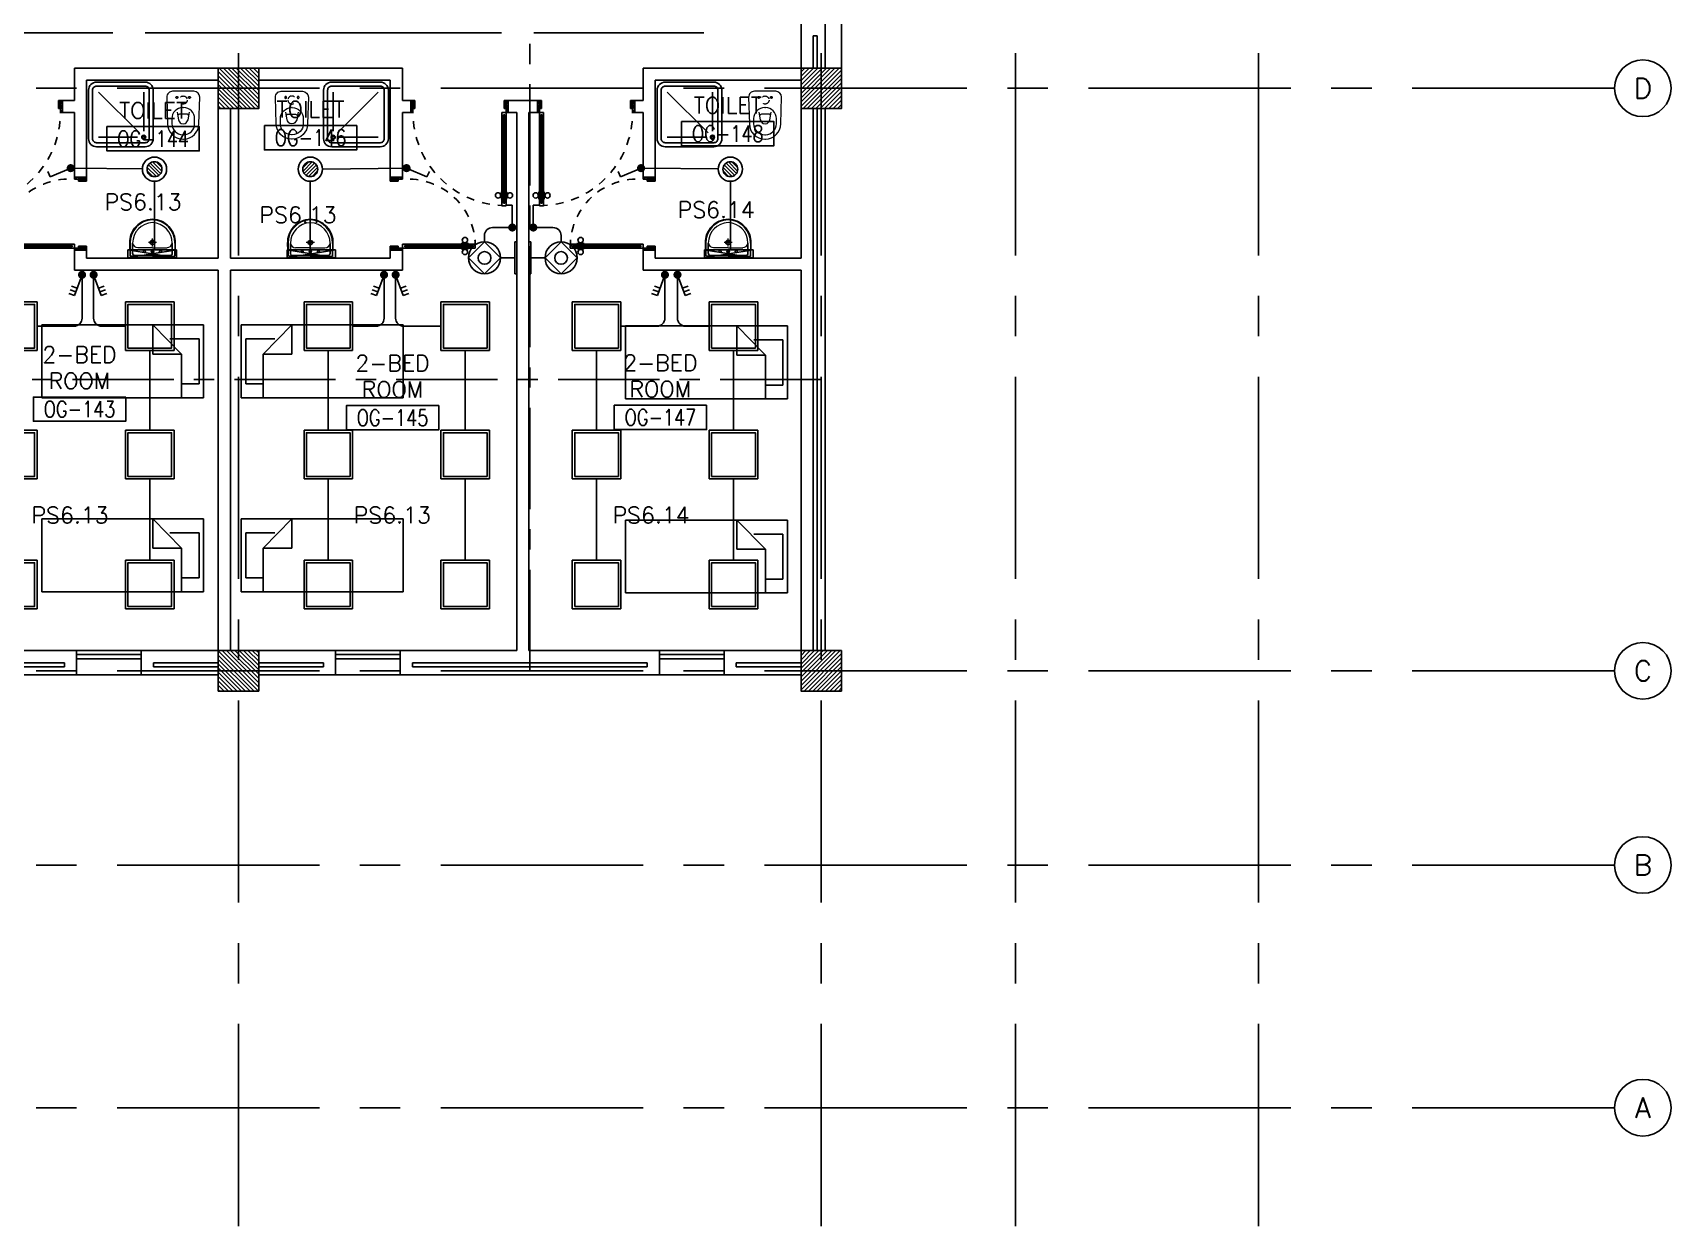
# Model space of a CAD drawing. Extents: x 0 to 92.9, y -1.3 to 78.2.
# Drawn here: x 72.7 to 92.94, y -1.33 to 13.42 of the extents above; entities that cross this region are included whole.
import ezdxf
from ezdxf.enums import TextEntityAlignment as Align

# ---------------------------------------------------------------- set-up
doc = ezdxf.new("R2010")
doc.units = 0
doc.header["$MEASUREMENT"] = 0
for name, pattern in [('CENTER', [2, 1.25, -0.25, 0.25, -0.25]), ('CENTERX2', [4, 2.5, -0.5, 0.5, -0.5]), ('DASHED', [0.75, 0.5, -0.25]), ('HIDDEN', [0.375, 0.25, -0.125]), ('HIDDEN2', [0.1875, 0.125, -0.0625])]:
    doc.linetypes.add(name, pattern=pattern)
doc.layers.get('0').update_dxf_attribs({"color": 11, "linetype": 'CONTINUOUS'})
for name, color, linetype in [('AX-CR', 11, 'CONTINUOUS'), ('AX-TXT', 11, 'CONTINUOUS'), ('AXES', 11, 'CENTERX2'), ('AXES1', 11, 'CENTER'), ('COL', 11, 'CONTINUOUS'), ('DOOR', 11, 'CONTINUOUS'), ('E-CLINE', 2, 'CONTINUOUS'), ('E-LEGEND', 3, 'CONTINUOUS'), ('E-LITE', 4, 'CONTINUOUS'), ('E-SWITCH', 4, 'CONTINUOUS'), ('E-SWITCHS', 4, 'CONTINUOUS'), ('E-TEXT', 4, 'CONTINUOUS'), ('FIX', 11, 'CONTINUOUS'), ('FUR', 11, 'CONTINUOUS'), ('HAT', 11, 'CONTINUOUS'), ('INSUL', 11, 'CONTINUOUS'), ('PROJ-L', 11, 'CONTINUOUS'), ('RM-BOX', 11, 'CONTINUOUS'), ('RM-NAME', 11, 'CONTINUOUS'), ('RM-NO', 11, 'CONTINUOUS'), ('WALL', 11, 'CONTINUOUS'), ('WIN', 11, 'CONTINUOUS')]:
    doc.layers.add(name, color=color, linetype=linetype)
doc.styles.add('ROMANS', font='ROMANS.shx', dxfattribs={"width": 0.6})

# ---------------------------------------------------------------- blocks, each defined once
blk = doc.blocks.new('AXR')
at = {"layer": 'AX-CR'}
blk.add_circle((350, 0), 350, dxfattribs=at)
at = {"layer": 'AX-TXT', "style": 'ROMANS'}
blk.add_attdef('AX', text='', height=250, dxfattribs=at).set_placement((350, 0), align=Align.MIDDLE)
blk = doc.blocks.new('AH20A')
at = {"layer": 'FUR'}
for p, q in [((0, 0.5), (0, -0.5)), ((1, 0.5), (0, 0.5)), ((0.136, 0.5), (0.136, -0.099)), ((1, -0.5), (1, 0.5)), ((0.136, 0.311), (0.028, 0.311)), ((0.028, 0.311), (0.028, -0.309)), ((0.136, -0.099), (0.313, -0.5)), ((0.136, -0.099), (0.313, -0.099)), ((0.313, -0.5), (0.313, -0.099)), ((0.028, -0.309), (0.208, -0.309)), ((0, -0.5), (1, -0.5))]:
    blk.add_line(p, q, dxfattribs=at)
blk = doc.blocks.new('*X101')
at = {"color": 0}
for p, q in [((245927, 177090), (246427, 177590)), ((245929, 177145), (246374, 177590)), ((245929, 177198), (246321, 177590)), ((245929, 177251), (246267, 177590)), ((245929, 177304), (246214, 177590)), ((245929, 177357), (246161, 177590)), ((245929, 177410), (246108, 177590)), ((245929, 177463), (246055, 177590)), ((245929, 177516), (246002, 177590)), ((245929, 177569), (245949, 177590)), ((245980, 177090), (246429, 177539)), ((246033, 177090), (246429, 177486)), ((246086, 177090), (246429, 177433)), ((246139, 177090), (246429, 177380)), ((246192, 177090), (246429, 177327)), ((246245, 177090), (246429, 177274)), ((246298, 177090), (246429, 177220)), ((246351, 177090), (246429, 177167)), ((246404, 177090), (246429, 177114))]:
    blk.add_line(p, q, dxfattribs=at)
blk = doc.blocks.new('COL50')
at = {"layer": 'COL'}
blk.add_lwpolyline([(-250, 250), (-250, -250), (250, -250), (250, 250)], close=True, dxfattribs=at)
blk = doc.blocks.new('*X116')
at = {"color": 0}
for p, q in [((253129, 118266), (253613, 118750)), ((253129, 118319), (253560, 118750)), ((253129, 118372), (253507, 118750)), ((253129, 118425), (253454, 118750)), ((253129, 118478), (253401, 118750)), ((253129, 118531), (253348, 118750)), ((253129, 118584), (253294, 118750)), ((253129, 118637), (253241, 118750)), ((253129, 118690), (253188, 118750)), ((253129, 118743), (253135, 118750)), ((253166, 118250), (253629, 118713)), ((253219, 118250), (253629, 118660)), ((253272, 118250), (253629, 118607)), ((253325, 118250), (253629, 118553)), ((253378, 118250), (253629, 118500)), ((253431, 118250), (253629, 118447)), ((253484, 118250), (253629, 118394)), ((253537, 118250), (253629, 118341)), ((253590, 118250), (253629, 118288))]:
    blk.add_line(p, q, dxfattribs=at)
blk = doc.blocks.new('RM1')
at = {"layer": 'RM-BOX'}
blk.add_lwpolyline([(570, -200), (-570, -200), (-570, -500), (570, -500)], close=True, dxfattribs=at)
at = {"layer": 'RM-NAME', "style": 'ROMANS'}
for tag, p in [('ROOMNAME1', (0, 324)), ('ROOMNAME2', (0, 0))]:
    blk.add_attdef(tag, text='', height=200, dxfattribs=at).set_placement(p, align=Align.MIDDLE)
at = {"layer": 'RM-NO', "style": 'ROMANS', "width": 0.8}
blk.add_attdef('ROOMNO', text='', height=200, dxfattribs=at).set_placement((0, -350), align=Align.MIDDLE)
blk = doc.blocks.new('DOOR100')
at = {"layer": 'DOOR', "color": 0, "linetype": 'ByBlock'}
for p, q in [((-83, 1129), (-83, 1219)), ((-76, 1219), (-83, 1219)), ((-76, 1251), (-76, 1301)), ((-76, 1301), (-26, 1301)), ((-26, 1301), (-76, 1301)), ((-59, 1251), (-76, 1251)), ((-59, 1251), (-59, 1271)), ((-43, 1271), (-59, 1271)), ((-43, 1251), (-43, 1271)), ((-26, 1251), (-43, 1251)), ((-26, 1251), (-26, 1301)), ((-26, 1219), (-19, 1219)), ((-19, 1129), (-19, 1219)), ((-92, 1206), (-92, 1141)), ((-83, 1206), (-92, 1206)), ((-83, 1141), (-92, 1141)), ((-83, 1206), (-83, 1141)), ((-76, 1129), (-83, 1129)), ((-26, 1129), (-19, 1129)), ((-19, 1206), (-19, 1141)), ((-19, 1206), (-10, 1206)), ((-19, 1141), (-10, 1141)), ((-10, 1206), (-10, 1141)), ((-1201, 0), (-1201, 150)), ((-1201, 150), (-1176, 150)), ((-1201, 150), (-1201, 0)), ((-1151, 0), (-1201, 0)), ((-1176, 150), (-1176, 100)), ((-1176, 100), (-1151, 100)), ((-1151, 100), (-1151, 0)), ((-76, 200), (-59, 200)), ((-76, 150), (-76, 200)), ((-76, 150), (-26, 150)), ((-59, 200), (-59, 180)), ((-59, 180), (-43, 180)), ((-51, 100), (-51, 0)), ((-26, 100), (-51, 100)), ((-51, 0), (-1, 0)), ((-43, 200), (-26, 200)), ((-43, 180), (-43, 200)), ((-26, 200), (-26, 150)), ((-1, 150), (-26, 150)), ((-26, 150), (-26, 100)), ((-1, 150), (-1, 0))]:
    blk.add_line(p, q, dxfattribs=at)
at = {"layer": 'DOOR', "linetype": 'ByBlock'}
for p, q in [((-76, 1251), (-76, 200)), ((-59, 200), (-59, 1251)), ((-43, 200), (-43, 1251)), ((-26, 200), (-26, 1251))]:
    blk.add_line(p, q, dxfattribs=at)
at = {"layer": 'DOOR', "color": 9, "linetype": 'ByBlock'}
for p, q in [((-1151, 0), (-1201, 114)), ((-1151, 0), (-1201, 40)), ((-1151, 0), (-1164, 100)), ((-51, 0), (-1, 114)), ((-51, 0), (-38, 100)), ((-51, 0), (-1, 40))]:
    blk.add_line(p, q, dxfattribs=at)
at = {"layer": 'DOOR', "color": 0, "linetype": 'ByBlock'}
for centre in [(-125, 1174), (22, 1174)]:
    blk.add_circle(centre, 32.4, dxfattribs=at)
at = {"layer": 'DOOR', "linetype": 'HIDDEN', "ltscale": 0.5}
blk.add_arc((-27, 152), 1149, 89.961, 180.0931, dxfattribs=at)
at = {"layer": 'DOOR', "color": 9, "linetype": 'ByBlock'}
for centre, radius, start, end in [((-1151, 0), 154, 103.7142, 108.8947), ((-1151, 0), 134, 100.72, 111.8402), ((-1151, 0), 94.4, 90, 121.9818), ((-1151, 0), 74.4, 90, 132.2236), ((-1151, 0), 54.4, 90, 156.7926), ((-1151, 0), 34.4, 90, 180), ((-1151, 0), 14.4, 90, 180), ((-51, 0), 94.4, 58.0182, 90), ((-51, 0), 74.4, 47.7764, 90), ((-51, 0), 54.4, 23.2074, 90), ((-51, 0), 34.4, 0, 90), ((-51, 0), 14.4, 0, 90), ((-51, 0), 134, 68.1598, 79.28), ((-51, 0), 114, 64.0838, 77.3774), ((-51, 0), 154, 71.1053, 76.2858)]:
    blk.add_arc(centre, radius, start, end, dxfattribs=at)
blk = doc.blocks.new('DOOR90')
at = {"layer": 'DOOR', "linetype": 'ByBlock'}
for p, q in [((0, 0), (-150, 0)), ((-200, -25), (-1000, -25)), ((-200, -42), (-1000, -42)), ((-200, -58), (-1000, -58)), ((-1000, -75), (-200, -75))]:
    blk.add_line(p, q, dxfattribs=at)
at = {"layer": 'DOOR', "color": 0, "linetype": 'ByBlock'}
for p, q in [((-150, 0), (-150, -25)), ((-150, 0), (0, 0)), ((0, -50), (0, 0)), ((-1050, -25), (-1050, -75)), ((-1050, -75), (-1050, -25)), ((-1000, -25), (-1050, -25)), ((-1000, -75), (-1050, -75)), ((-1020, -42), (-1020, -58)), ((-1000, -42), (-1020, -42)), ((-1000, -58), (-1020, -58)), ((-1000, -25), (-1000, -42)), ((-1000, -58), (-1000, -75)), ((-968, -25), (-968, -18)), ((-878, -18), (-968, -18)), ((-968, -75), (-968, -82)), ((-878, -82), (-968, -82)), ((-955, -18), (-955, -9)), ((-955, -9), (-890, -9)), ((-955, -18), (-890, -18)), ((-955, -82), (-955, -91)), ((-955, -82), (-890, -82)), ((-955, -91), (-890, -91)), ((-890, -18), (-890, -9)), ((-890, -82), (-890, -91)), ((-878, -25), (-878, -18)), ((-878, -75), (-878, -82)), ((-200, -42), (-200, -25)), ((-200, -25), (-150, -25)), ((-180, -42), (-200, -42)), ((-200, -75), (-200, -58)), ((-200, -58), (-180, -58)), ((-150, -75), (-200, -75)), ((-180, -58), (-180, -42)), ((-150, -75), (-150, -25)), ((-150, -25), (-100, -25)), ((-100, -25), (-100, -50)), ((-100, -50), (0, -50)), ((-150, -900), (-150, -875)), ((-150, -875), (-100, -875)), ((0, -900), (-150, -900)), ((-150, -900), (0, -900)), ((-100, -850), (0, -850)), ((-100, -875), (-100, -850)), ((0, -850), (0, -900))]:
    blk.add_line(p, q, dxfattribs=at)
at = {"layer": 'DOOR', "color": 9, "linetype": 'ByBlock'}
for p, q in [((0, -50), (-114, 0)), ((0, -50), (-40, 0)), ((0, -50), (-100, -37)), ((0, -850), (-114, -900)), ((0, -850), (-100, -863)), ((0, -850), (-40, -900))]:
    blk.add_line(p, q, dxfattribs=at)
at = {"layer": 'DOOR', "color": 0, "linetype": 'ByBlock'}
for centre in [(-923, 24), (-923, -124)]:
    blk.add_circle(centre, 32.4, dxfattribs=at)
at = {"layer": 'DOOR', "color": 9, "linetype": 'ByBlock'}
for centre, radius, start, end in [((0, -50), 74.4, 137.7764, 180), ((0, -50), 54.4, 113.2074, 180), ((0, -50), 154, 161.1053, 166.2858), ((0, -50), 134, 158.1598, 169.28), ((0, -50), 114, 154.0838, 167.3774), ((0, -50), 94.4, 148.0182, 180), ((0, -50), 34.4, 90, 180), ((0, -50), 14.4, 90, 180), ((0, -850), 154, 193.7142, 198.8947), ((0, -850), 134, 190.72, 201.8402), ((0, -850), 94.4, 180, 211.9818), ((0, -850), 74.4, 180, 222.2236), ((0, -850), 54.4, 180, 246.7926), ((0, -850), 34.4, 180, 270), ((0, -850), 14.4, 180, 270)]:
    blk.add_arc(centre, radius, start, end, dxfattribs=at)
at = {"layer": 'DOOR', "linetype": 'HIDDEN', "ltscale": 0.5}
blk.add_arc((-222, -50), 828, 178.2701, 275.003, dxfattribs=at)
blk = doc.blocks.new('*X108')
at = {"color": 0}
for p, q in [((245929, 169932), (246386, 170390)), ((245929, 169985), (246333, 170390)), ((245929, 170038), (246280, 170390)), ((245929, 170091), (246227, 170390)), ((245929, 170144), (246174, 170390)), ((245929, 170197), (246121, 170390)), ((245929, 170250), (246068, 170390)), ((245929, 170303), (246015, 170390)), ((245929, 170357), (245962, 170390)), ((245939, 169890), (246429, 170379)), ((245992, 169890), (246429, 170326)), ((246045, 169890), (246429, 170273)), ((246098, 169890), (246429, 170220)), ((246151, 169890), (246429, 170167)), ((246204, 169890), (246429, 170114)), ((246257, 169890), (246429, 170061)), ((246310, 169890), (246429, 170008)), ((246363, 169890), (246429, 169955)), ((246416, 169890), (246429, 169902))]:
    blk.add_line(p, q, dxfattribs=at)
blk = doc.blocks.new('*X115')
at = {"color": 0}
for p, q in [((253129, 125478), (253600, 125950)), ((253129, 125531), (253547, 125950)), ((253129, 125584), (253494, 125950)), ((253129, 125637), (253441, 125950)), ((253129, 125690), (253388, 125950)), ((253129, 125743), (253335, 125950)), ((253129, 125796), (253282, 125950)), ((253129, 125849), (253229, 125950)), ((253129, 125902), (253176, 125950)), ((253153, 125450), (253629, 125925)), ((253206, 125450), (253629, 125872)), ((253259, 125450), (253629, 125819)), ((253312, 125450), (253629, 125766)), ((253365, 125450), (253629, 125713)), ((253418, 125450), (253629, 125660)), ((253471, 125450), (253629, 125607)), ((253524, 125450), (253629, 125554)), ((253577, 125450), (253629, 125501))]:
    blk.add_line(p, q, dxfattribs=at)
blk = doc.blocks.new('LAV1')
at = {"layer": 'FIX', "linetype": 'ByBlock', "ltscale": 0.3}
for p, q in [((-280, 210), (-275, 50)), ((-245, 210), (-245, 85)), ((245, 210), (245, 85)), ((280, 210), (275, 50)), ((0, 60), (-220, 60)), ((0, 60), (220, 60))]:
    blk.add_line(p, q, dxfattribs=at)
at = {"layer": 'FIX', "linetype": 'Continuous', "lineweight": 20}
for p, q in [((-275, 210), (-275, 50)), ((275, 210), (275, 50)), ((0, 50), (-275, 50)), ((0, 50), (-252, 50)), ((0, 155), (-181, 155)), ((0, 155), (181, 155)), ((0, 50), (275, 50)), ((0, 50), (252, 50))]:
    blk.add_line(p, q, dxfattribs=at)
at = {"layer": 'FIX', "linetype": 'DASHED', "lineweight": 20, "ltscale": 0.05}
for p, q in [((50, 220), (-50, 220)), ((0, 170), (0, 270)), ((0, 170), (0, 270))]:
    blk.add_line(p, q, dxfattribs=at)
at = {"layer": 'FIX', "lineweight": 20}
for p, q in [((16, 107), (-15, 107)), ((0, 92), (0, 123))]:
    blk.add_line(p, q, dxfattribs=at)
for centre, radius in [((0, 220), 29.5), ((0, 220), 22.5), ((0, 107), 15.5)]:
    blk.add_circle(centre, radius, dxfattribs=at)
at = {"layer": 'FIX', "linetype": 'HIDDEN', "lineweight": 20, "ltscale": 0.05}
for centre in [(-100, 107), (100, 107)]:
    blk.add_circle(centre, 12.4, dxfattribs=at)
at = {"layer": 'FIX', "linetype": 'ByBlock', "ltscale": 0.3}
for centre, radius, start, end in [((7, 220), 287, 91.3776, 182.0064), ((-7, 220), 287, 357.9936, 88.6224), ((-220, 85), 24.9, 179.7021, 269.9486), ((220, 85), 24.9, 270.0514, 0.2979)]:
    blk.add_arc(centre, radius, start, end, dxfattribs=at)
at = {"layer": 'FIX', "linetype": 'Continuous', "lineweight": 20}
for centre, radius, start, end in [((8, 217), 283, 91.6988, 181.351), ((8, 212), 253, 91.7328, 180.4884), ((-8, 217), 283, 358.649, 88.3012), ((-8, 212), 253, 359.5116, 88.2672), ((-179, 222), 66.9, 190.2006, 268.0786), ((179, 222), 66.9, 271.9214, 349.7994)]:
    blk.add_arc(centre, radius, start, end, dxfattribs=at)
blk = doc.blocks.new('SHR1')
at = {"layer": 'FIX'}
for p, q in [((-196, 196), (-700, 700)), ((-143, 218), (-143, 700)), ((-218, 143), (-700, 143))]:
    blk.add_line(p, q, dxfattribs=at)
for points in [[(-825, 125), (-825, 725, -0.414214), (-725, 825), (-125, 825, -0.414214), (-25, 725), (-25, 125, -0.414214), (-125, 25), (-725, 25, -0.414214)], [(-775, 125), (-775, 725, -0.414214), (-725, 775), (-125, 775, -0.414214), (-75, 725), (-75, 125, -0.414214), (-125, 75), (-725, 75, -0.414214)]]:
    blk.add_lwpolyline(points, format="xyb", close=True, dxfattribs=at)
for radius in [25, 15]:
    blk.add_circle((-143, 143), radius, dxfattribs=at)
blk = doc.blocks.new('WC1')
at = {"layer": 'FIX', "lineweight": 20}
for p, q in [((-210, 204), (-538, 194)), ((-727, 5), (-727, -5)), ((-674, 5), (-674, -5)), ((-534, 24), (-540, 0)), ((-540, 0), (-534, -24)), ((-475, 141), (-538, 141)), ((-395, 76), (-490, 60)), ((-339, 5), (-339, -5)), ((-137, 0), (-137, 131)), ((-137, -131), (-137, 0)), ((-538, -141), (-475, -141)), ((-538, -194), (-210, -204)), ((-490, -60), (-395, -76)), ((-213, -204), (-210, -204))]:
    blk.add_line(p, q, dxfattribs=at)
at = {"layer": 'FIX', "linetype": 'Continuous', "lineweight": 20}
blk.add_line((-420, -47), (-420, 45), dxfattribs=at)
at = {"layer": 'FIX', "linetype": 'HIDDEN2', "lineweight": 20, "ltscale": 0.3}
blk.add_circle((-245, 0), 49.8, dxfattribs=at)
at = {"layer": 'FIX', "linetype": 'HIDDEN', "lineweight": 20, "ltscale": 0.05}
for centre in [(-213, 78), (-213, -77)]:
    blk.add_circle(centre, 11.6, dxfattribs=at)
at = {"layer": 'FIX', "lineweight": 20}
for centre, radius, start, end in [((-210, 131), 73, 360, 90), ((-538, 5), 189, 90, 180), ((-538, 5), 136, 90, 180), ((-473, -7), 68.2, 128.9242, 152.8468), ((-464, -18), 82, 108.496, 128.9242), ((-475, 5), 136, 360, 90), ((-538, -5), 189, 180, 270), ((-538, -5), 136, 180, 270), ((-473, 7), 68.2, 207.1532, 231.0758), ((-464, 18), 82, 231.0758, 251.504), ((-475, -5), 136, 270, 0), ((-210, -131), 73, 270, 0)]:
    blk.add_arc(centre, radius, start, end, dxfattribs=at)
at = {"layer": 'FIX', "linetype": 'Continuous', "lineweight": 20}
for centre, start, end in [((-443, 46), 357.6662, 91.6121), ((-442, -46), 268.3879, 2.3338)]:
    blk.add_arc(centre, 22.3, start, end, dxfattribs=at)
blk = doc.blocks.new('1G1W')
for p, q in [((0, 0), (0.55, 0)), ((0.55, 0), (0.55, -0.15))]:
    blk.add_line(p, q)
at = {"const_width": 0.1}
blk.add_lwpolyline([(-0.05, 0, 1), (0.05, 0, 1)], format="xyb", close=True, dxfattribs=at)
blk = doc.blocks.new('MR20')
at = {"layer": 'E-LITE'}
for p, q in [((-300, 100), (-300, 0)), ((-300, 100), (-300, 0)), ((-300, 0), (300, 0)), ((-300, 0), (300, 0)), ((-300, 0), (300, 0)), ((-300, 0), (-300, 0)), ((300, 0), (300, 100)), ((300, 0), (300, 100)), ((300, 0), (300, 0))]:
    blk.add_line(p, q, dxfattribs=at)
at = {"layer": 'E-LITE', "color": 3}
blk.add_line((300, 100), (-300, 100), dxfattribs=at)
at = {"layer": 'E-LITE', "color": 8}
for p, q in [((300, 0), (-300, 100)), ((300, 100), (-300, 0))]:
    blk.add_line(p, q, dxfattribs=at)
blk = doc.blocks.new('L42')
at = {"layer": 'E-LITE'}
for p, q in [((0.3, 0.3), (-0.3, 0.3)), ((-0.3, 0.3), (-0.3, -0.3)), ((0.3, -0.3), (0.3, 0.3)), ((-0.3, -0.3), (0.3, -0.3))]:
    blk.add_line(p, q, dxfattribs=at)
at = {"layer": 'E-LITE', "color": 8}
blk.add_lwpolyline([(-0.27, 0.27), (-0.27, -0.27), (0.27, -0.27), (0.27, 0.27)], close=True, dxfattribs=at)
blk = doc.blocks.new('*X49')
at = {"color": 0}
for p, q in [((21548.527, 18540.142), (21548.801, 18540.415)), ((21548.529, 18539.966), (21548.977, 18540.414)), ((21548.584, 18539.845), (21549.098, 18540.359)), ((21548.672, 18539.756), (21549.187, 18540.271)), ((21548.793, 18539.7), (21549.243, 18540.15)), ((21548.966, 18539.696), (21549.246, 18539.977))]:
    blk.add_line(p, q, dxfattribs=at)
blk = doc.blocks.new('SPOT')
at = {"layer": 'E-LITE'}
for radius in [0.6, 0.369]:
    blk.add_circle((0, 0), radius, dxfattribs=at)
at = {"layer": 'E-LITE', "color": 8}
blk.add_blockref('*X49', (-21548.886, -18540.056), dxfattribs=at)
blk = doc.blocks.new('NL')
at = {"layer": 'E-LEGEND'}
blk.add_line((0, -193), (25, -193), dxfattribs=at)
at = {"layer": 'E-LITE'}
for p, q in [((0, 5), (0, 203)), ((25, 203), (0, 203)), ((25, 5), (25, 203)), ((0, 5), (0, -193)), ((25, 5), (25, -193))]:
    blk.add_line(p, q, dxfattribs=at)
at = {"layer": 'E-LITE', "color": 2}
blk.add_line((201, 5), (25, 5), dxfattribs=at)
at = {"layer": 'E-LITE', "color": 5}
blk.add_circle((398, 5), 198, dxfattribs=at)
at = {"layer": 'E-SWITCH', "color": 2}
for p, q in [((201, 5), (398, 203)), ((398, 203), (596, 5)), ((398, -193), (201, 5)), ((596, 5), (398, -193))]:
    blk.add_line(p, q, dxfattribs=at)
at = {"layer": 'E-SWITCH'}
blk.add_circle((398, 5), 78.5, dxfattribs=at)

msp = doc.modelspace()

# ---------------------------------------------------------------- linework, layer by layer
at = {"layer": 'AXES'}
for p, q in [((75.243, -1.327), (75.243, 77.486)), ((82.443, -1.327), (82.443, 77.486)), ((84.843, -1.327), (84.843, 77.486)), ((87.843, -1.327), (87.843, 77.486)), ((92.243, 12.738), (24.203, 12.738)), ((92.243, 5.538), (24.203, 5.538)), ((92.243, 3.138), (24.203, 3.138)), ((92.243, 0.138), (24.203, 0.138))]:
    msp.add_line(p, q, dxfattribs=at)
at = {"layer": 'AXES1'}
for p, q in [((78.843, 5.538), (78.843, 64.358)), ((82.443, 9.138), (21.803, 9.138)), ((82.443, 9.138), (40.153, 9.138))]:
    msp.add_line(p, q, dxfattribs=at)
at = {"layer": 'COL'}
msp.add_lwpolyline([(75.493, 5.788), (75.493, 5.288), (74.993, 5.288), (74.993, 5.788)], close=True, dxfattribs=at)
at = {"layer": 'E-CLINE', "color": 4}
for p, q in [((71.691, 13.424), (73.691, 13.424)), ((78.491, 13.424), (74.091, 13.424)), ((78.891, 13.424), (80.991, 13.424))]:
    msp.add_line(p, q, dxfattribs=at)
at = {"layer": 'E-CLINE', "color": 4, "linetype": 'ByBlock'}
for p, q in [((74.206, 11.588), (74.206, 10.742)), ((76.131, 11.588), (76.131, 10.742)), ((81.32, 11.588), (81.32, 10.742)), ((74.147, 9.497), (74.147, 8.511)), ((76.353, 9.497), (76.353, 8.511)), ((78.045, 9.497), (78.045, 8.511)), ((79.667, 9.497), (79.667, 8.511)), ((81.359, 9.497), (81.359, 8.511)), ((74.147, 7.911), (74.147, 6.904)), ((76.353, 7.911), (76.353, 6.904)), ((78.045, 7.911), (78.045, 6.904)), ((79.667, 7.911), (79.667, 6.904)), ((81.359, 7.911), (81.359, 6.904))]:
    msp.add_line(p, q, dxfattribs=at)
at = {"layer": 'E-LITE'}
for p, q in [((78.382, 11.017), (78.626, 11.017)), ((79.129, 11.017), (78.886, 11.017)), ((78.282, 10.839), (78.282, 10.917)), ((79.229, 10.839), (79.229, 10.917))]:
    msp.add_line(p, q, dxfattribs=at)
msp.add_ellipse((78.382, 10.917), major_axis=(0.0707, 0.0707), ratio=1, start_param=0.785398, end_param=2.356194, dxfattribs=at)
at = {"layer": 'E-LITE', "extrusion": (0, 0, -1)}
msp.add_ellipse((79.129, 10.917), major_axis=(-0.0707, 0.0707), ratio=1, start_param=0.785398, end_param=2.356194, dxfattribs=at)
at = {"layer": 'E-SWITCH', "color": 4}
for p, q in [((73.171, 11.751), (74.056, 11.741)), ((77.316, 11.751), (76.281, 11.739)), ((80.242, 11.751), (81.17, 11.741)), ((73.311, 10.433), (73.217, 10.175)), ((73.311, 10.433), (73.311, 9.897)), ((73.454, 10.433), (73.454, 9.897)), ((73.454, 10.433), (73.548, 10.175)), ((77.042, 10.433), (76.948, 10.175)), ((77.042, 10.433), (77.042, 9.897)), ((77.185, 10.433), (77.279, 10.175)), ((77.185, 10.433), (77.185, 9.897)), ((80.512, 10.433), (80.418, 10.175)), ((80.512, 10.433), (80.512, 9.897)), ((80.667, 10.433), (80.667, 9.897)), ((80.667, 10.433), (80.761, 10.175)), ((73.217, 10.175), (73.147, 10.201)), ((73.234, 10.222), (73.164, 10.247)), ((73.251, 10.269), (73.181, 10.294)), ((73.514, 10.269), (73.584, 10.294)), ((73.531, 10.222), (73.602, 10.247)), ((73.548, 10.175), (73.619, 10.201)), ((76.948, 10.175), (76.878, 10.201)), ((76.965, 10.222), (76.895, 10.247)), ((76.983, 10.269), (76.912, 10.294)), ((77.245, 10.269), (77.316, 10.294)), ((77.262, 10.222), (77.333, 10.247)), ((77.279, 10.175), (77.35, 10.201)), ((80.418, 10.175), (80.347, 10.201)), ((80.435, 10.222), (80.364, 10.247)), ((80.452, 10.269), (80.381, 10.294)), ((80.726, 10.269), (80.797, 10.294)), ((80.744, 10.222), (80.814, 10.247)), ((80.761, 10.175), (80.831, 10.201)), ((72.755, 9.797), (73.211, 9.797)), ((73.847, 9.797), (73.554, 9.797)), ((76.653, 9.797), (76.942, 9.797)), ((77.745, 9.797), (77.285, 9.797)), ((79.967, 9.797), (80.412, 9.797)), ((81.059, 9.797), (80.767, 9.797))]:
    msp.add_line(p, q, dxfattribs=at)
at = {"layer": 'E-SWITCH', "color": 4, "const_width": 0.05}
for points in [[(73.311, 10.458, 1), (73.311, 10.408, 1)], [(73.454, 10.458, -1), (73.454, 10.408, -1)], [(77.042, 10.458, 1), (77.042, 10.408, 1)], [(77.185, 10.458, -1), (77.185, 10.408, -1)], [(80.512, 10.458, 1), (80.512, 10.408, 1)], [(80.667, 10.458, -1), (80.667, 10.408, -1)]]:
    msp.add_lwpolyline(points, format="xyb", close=True, dxfattribs=at)
at = {"layer": 'E-SWITCH', "color": 4}
for centre, start, end in [((73.211, 9.897), 270, 0), ((73.554, 9.897), 180, 270), ((76.942, 9.897), 270, 0), ((77.285, 9.897), 180, 270), ((80.412, 9.897), 270, 0), ((80.767, 9.897), 180, 270)]:
    msp.add_arc(centre, 0.1, start, end, dxfattribs=at)
at = {"layer": 'INSUL'}
for p, q in [((82.393, 13.388), (82.343, 13.388)), ((82.343, 13.388), (82.343, 12.988)), ((82.393, 13.388), (82.393, 12.988)), ((82.343, 12.488), (82.343, 5.788)), ((82.393, 12.488), (82.393, 5.788)), ((73.093, 5.638), (70.193, 5.638)), ((73.093, 5.588), (70.193, 5.588)), ((73.093, 5.588), (73.093, 5.638)), ((74.193, 5.638), (74.993, 5.638)), ((74.193, 5.588), (74.193, 5.638)), ((74.193, 5.588), (74.993, 5.588)), ((75.493, 5.638), (76.293, 5.638)), ((75.493, 5.588), (76.293, 5.588)), ((76.293, 5.588), (76.293, 5.638)), ((80.293, 5.638), (77.393, 5.638)), ((77.393, 5.588), (77.393, 5.638)), ((80.293, 5.588), (77.393, 5.588)), ((80.293, 5.588), (80.293, 5.638)), ((81.393, 5.638), (82.193, 5.638)), ((81.393, 5.588), (81.393, 5.638)), ((81.393, 5.588), (82.193, 5.588))]:
    msp.add_line(p, q, dxfattribs=at)
at = {"layer": 'PROJ-L'}
msp.add_line((82.693, 19.688), (82.693, 12.988), dxfattribs=at)
at = {"layer": 'WALL'}
for p, q in [((82.193, 12.988), (82.193, 13.538)), ((82.493, 12.988), (82.493, 13.538)), ((73.218, 12.988), (73.218, 12.588)), ((77.268, 12.988), (77.268, 12.588)), ((80.243, 12.988), (80.243, 12.588)), ((73.368, 12.838), (73.368, 11.638)), ((77.118, 12.838), (77.118, 11.638)), ((80.393, 12.838), (80.393, 11.638)), ((73.218, 12.438), (73.218, 11.638)), ((74.993, 12.488), (74.993, 10.638)), ((75.143, 12.488), (75.143, 10.638)), ((77.268, 12.438), (77.268, 11.638)), ((78.681, 12.438), (78.681, 5.788)), ((78.831, 12.438), (78.831, 5.788)), ((80.243, 12.438), (80.243, 11.638)), ((82.193, 10.638), (82.193, 12.488)), ((82.493, 5.788), (82.493, 12.488)), ((73.218, 11.638), (73.368, 11.638)), ((77.268, 11.638), (77.118, 11.638)), ((80.243, 11.638), (80.393, 11.638)), ((73.218, 10.738), (73.218, 10.488)), ((73.218, 10.738), (73.368, 10.738)), ((73.368, 10.738), (73.368, 10.638)), ((77.118, 10.738), (77.118, 10.638)), ((77.268, 10.738), (77.118, 10.738)), ((77.268, 10.738), (77.268, 10.488)), ((80.243, 10.738), (80.243, 10.488)), ((80.243, 10.738), (80.393, 10.738)), ((80.393, 10.738), (80.393, 10.638)), ((73.368, 10.638), (74.993, 10.638)), ((77.118, 10.638), (75.143, 10.638)), ((80.393, 10.638), (82.193, 10.638)), ((73.218, 10.488), (74.993, 10.488)), ((74.993, 10.488), (74.993, 5.788)), ((75.143, 10.488), (75.143, 5.788)), ((77.268, 10.488), (75.143, 10.488)), ((80.243, 10.488), (82.193, 10.488)), ((82.193, 5.788), (82.193, 10.488)), ((73.243, 5.788), (71.718, 5.788)), ((73.243, 5.488), (73.243, 5.788)), ((74.993, 5.788), (74.043, 5.788)), ((74.043, 5.488), (74.043, 5.788)), ((75.493, 5.788), (76.443, 5.788)), ((76.443, 5.488), (76.443, 5.788)), ((78.681, 5.788), (77.243, 5.788)), ((77.243, 5.488), (77.243, 5.788)), ((80.443, 5.788), (78.831, 5.788)), ((80.443, 5.488), (80.443, 5.788)), ((82.193, 5.788), (81.243, 5.788)), ((81.243, 5.488), (81.243, 5.788)), ((73.243, 5.488), (70.043, 5.488)), ((74.993, 5.488), (74.043, 5.488)), ((75.493, 5.488), (76.443, 5.488)), ((80.443, 5.488), (77.243, 5.488)), ((82.193, 5.488), (81.243, 5.488))]:
    msp.add_line(p, q, dxfattribs=at)
at = {"layer": 'WALL', "linetype": 'ByBlock'}
for p, q in [((73.218, 12.988), (74.993, 12.988)), ((74.993, 12.988), (73.218, 12.988)), ((74.993, 12.988), (73.218, 12.988)), ((77.268, 12.988), (75.493, 12.988)), ((75.493, 12.988), (77.268, 12.988)), ((75.493, 12.988), (77.268, 12.988)), ((82.193, 12.988), (80.243, 12.988)), ((73.368, 12.838), (74.993, 12.838)), ((73.368, 12.838), (74.993, 12.838)), ((74.993, 12.838), (73.368, 12.838)), ((77.118, 12.838), (75.493, 12.838)), ((77.118, 12.838), (75.493, 12.838)), ((75.493, 12.838), (77.118, 12.838)), ((75.493, 12.838), (77.118, 12.838)), ((80.393, 12.838), (82.193, 12.838)), ((80.393, 12.838), (82.193, 12.838)), ((73.218, 12.588), (73.068, 12.588)), ((77.268, 12.588), (77.375, 12.588)), ((78.937, 12.588), (78.575, 12.588)), ((80.243, 12.588), (80.137, 12.588)), ((73.218, 12.438), (73.068, 12.438)), ((77.268, 12.438), (77.375, 12.438)), ((78.575, 12.438), (78.681, 12.438)), ((78.937, 12.438), (78.831, 12.438)), ((80.243, 12.438), (80.137, 12.438))]:
    msp.add_line(p, q, dxfattribs=at)
at = {"layer": 'WALL', "color": 2, "linetype": 'ByBlock'}
for p, q in [((73.068, 12.588), (73.068, 12.438)), ((77.375, 12.588), (77.375, 12.438)), ((78.575, 12.588), (78.575, 12.438)), ((78.937, 12.588), (78.937, 12.438)), ((80.137, 12.588), (80.137, 12.438))]:
    msp.add_line(p, q, dxfattribs=at)
at = {"layer": 'WALL', "linetype": 'ByBlock', "ltscale": 0.3}
for points in [[(74.993, 12.488), (75.493, 12.488), (75.493, 12.988), (74.993, 12.988)], [(82.193, 12.488), (82.693, 12.488), (82.693, 12.988), (82.193, 12.988)], [(74.993, 5.288), (75.493, 5.288), (75.493, 5.788), (74.993, 5.788)], [(82.193, 5.288), (82.693, 5.288), (82.693, 5.788), (82.193, 5.788)]]:
    msp.add_lwpolyline(points, close=True, dxfattribs=at)
at = {"layer": 'WIN'}
for p, q in [((73.243, 5.788), (74.043, 5.788)), ((73.243, 5.738), (74.043, 5.738)), ((73.243, 5.688), (74.043, 5.688)), ((76.443, 5.788), (77.243, 5.788)), ((76.443, 5.738), (77.243, 5.738)), ((76.443, 5.688), (77.243, 5.688)), ((80.443, 5.788), (81.243, 5.788)), ((80.443, 5.738), (81.243, 5.738)), ((80.443, 5.688), (81.243, 5.688)), ((73.243, 5.488), (74.043, 5.488)), ((76.443, 5.488), (77.243, 5.488)), ((80.443, 5.488), (81.243, 5.488))]:
    msp.add_line(p, q, dxfattribs=at)

# ---------------------------------------------------------------- block references
at = {"layer": 'AXES', "xscale": 0.001000000003841706, "yscale": 0.000999999996565748, "zscale": 0.001}
for p, values in [((92.243, 12.738), {'AX': 'D'}), ((92.243, 5.538), {'AX': 'C'}), ((92.243, 3.138), {'AX': 'B'}), ((92.243, 0.138), {'AX': 'A'})]:
    msp.add_blockref('AXR', p, dxfattribs=at).add_auto_attribs(values)
at = {"layer": 'COL', "xscale": 0.001000000003841706, "yscale": 0.000999999996565748, "zscale": 0.001, "rotation": 180}
msp.add_blockref('COL50', (75.243, 12.738), dxfattribs=at)
at = {"layer": 'COL', "xscale": -0.001000000003841706, "yscale": 0.000999999996565748, "zscale": 0.001}
for p in [(82.443, 12.738), (82.443, 5.538)]:
    msp.add_blockref('COL50', p, dxfattribs=at)
at = {"layer": 'DOOR', "color": 0, "linetype": 'ByBlock', "yscale": 0.000999999996565748, "zscale": 0.001, "rotation": 180}
for name, p, xscale in [('DOOR100', (71.868, 12.588), 0.001000000003841706), ('DOOR100', (78.575, 12.588), -0.001000000003841706), ('DOOR100', (78.937, 12.588), 0.001000000003841706), ('DOOR90', (73.368, 10.738), -0.001000000003841706), ('DOOR90', (77.118, 10.738), 0.001000000003841706), ('DOOR90', (80.393, 10.738), -0.001000000003841706)]:
    msp.add_blockref(name, p, dxfattribs=dict(at, xscale=xscale))
at = {"layer": 'E-LITE', "color": 4, "yscale": 0.25, "zscale": 0.25, "rotation": 180}
for p, xscale in [((74.206, 11.738), -0.25), ((76.131, 11.738), 0.25), ((81.32, 11.738), -0.25)]:
    msp.add_blockref('SPOT', p, dxfattribs=dict(at, xscale=xscale))
at = {"layer": 'E-LITE', "extrusion": (0, 0, -1), "xscale": 0.4999999946448952, "yscale": 0.4999999946448952, "zscale": -0.5, "rotation": 90}
msp.add_blockref('1G1W', (-78.626, 11.017), dxfattribs=at)
at = {"layer": 'E-LITE', "xscale": 0.4999999946448952, "yscale": 0.4999999946448952, "zscale": 0.5, "rotation": 90}
msp.add_blockref('1G1W', (78.886, 11.017), dxfattribs=at)
at = {"layer": 'E-LITE', "extrusion": (0, 0, -1), "xscale": 0.0009999999892897904, "yscale": 0.0009999999892897904, "zscale": -0.001}
msp.add_blockref('NL', (-78.681, 10.637), dxfattribs=at)
at = {"layer": 'E-LITE', "xscale": 0.0009999999892897904, "yscale": 0.0009999999892897904, "zscale": 0.001}
msp.add_blockref('NL', (78.831, 10.637), dxfattribs=at)
at = {"layer": 'E-LITE', "color": 4, "xscale": -1, "rotation": 180}
for p in [(72.455, 9.797), (74.147, 9.797), (79.667, 9.797), (81.359, 9.797), (72.455, 8.211), (74.147, 8.211), (79.667, 8.211), (81.359, 8.211), (72.455, 6.604), (74.147, 6.604), (79.667, 6.604), (81.359, 6.604)]:
    msp.add_blockref('L42', p, dxfattribs=at)
at = {"layer": 'E-LITE', "color": 4, "rotation": 180}
for p in [(76.353, 9.797), (78.045, 9.797), (76.353, 8.211), (78.045, 8.211), (76.353, 6.604), (78.045, 6.604)]:
    msp.add_blockref('L42', p, dxfattribs=at)
at = {"layer": 'E-SWITCH', "color": 4, "yscale": 0.5, "zscale": 0.5}
for p, xscale, rotation in [((73.171, 11.751), 0.5000000000007923, 203.4568232736933), ((77.32, 11.751), -0.5000000000007923, 156.5431767263067), ((80.217, 11.751), 0.5000000000007923, 203.4568232736933)]:
    msp.add_blockref('1G1W', p, dxfattribs=dict(at, xscale=xscale, rotation=rotation))
at = {"layer": 'E-SWITCHS', "color": 4, "yscale": 0.0009999999892897904, "zscale": 0.001}
for p, xscale in [((74.176, 10.642), -0.0009999999892897904), ((76.144, 10.642), 0.0009999999892897904), ((81.301, 10.642), -0.0009999999892897904)]:
    msp.add_blockref('MR20', p, dxfattribs=dict(at, xscale=xscale))
at = {"layer": 'FIX'}
for name, p, xscale, yscale, zscale, rotation in [('SHR1', (74.216, 11.99), -0.000999999996565748, 0.000999999996565748, 0.001, 90), ('SHR1', (76.27, 11.99), 0.000999999996565748, 0.000999999996565748, 0.001, 270), ('SHR1', (81.241, 11.99), -0.000999999996565748, 0.000999999996565748, 0.001, 90), ('WC1', (74.561, 12.838), 0.000999999996565748, 0.000999999996565748, 0.001, 90), ('WC1', (75.903, 12.838), -0.000999999996565748, 0.000999999996565748, 0.001, 270), ('WC1', (81.749, 12.838), 0.000999999996565748, 0.000999999996565748, 0.001, 90), ('AH20A', (74.813, 9.364), 2, 0.9000000000014552, 2, 180), ('AH20A', (75.277, 9.364), -2, 0.9000000000014552, 2, 180), ('AH20A', (82.025, 9.35), 2, 0.9000000000014552, 2, 180), ('AH20A', (74.813, 6.966), 2, 0.9000000000014552, 2, 180), ('AH20A', (75.277, 6.966), -2, 0.9000000000014552, 2, 180), ('AH20A', (82.025, 6.951), 2, 0.9000000000014552, 2, 180)]:
    msp.add_blockref(name, p, dxfattribs=dict(at, xscale=xscale, yscale=yscale, zscale=zscale, rotation=rotation))
at = {"layer": 'FIX', "linetype": 'ByBlock', "ltscale": 0.3, "xscale": 0.001000000003841706, "yscale": 0.000999999996565748, "zscale": 0.001}
for p in [(74.181, 10.613), (76.131, 10.611), (81.293, 10.613)]:
    msp.add_blockref('LAV1', p, dxfattribs=at)
at = {"layer": 'HAT', "xscale": -0.001000000003841706, "yscale": 0.000999999996565748, "zscale": 0.001, "rotation": 180}
for name in ['*X108', '*X101']:
    msp.add_blockref(name, (-170.935, 182.877), dxfattribs=at)
at = {"layer": 'HAT', "xscale": 0.001000000003841706, "yscale": 0.000999999996565748, "zscale": 0.001}
for name in ['*X115', '*X116']:
    msp.add_blockref(name, (-170.935, -112.962), dxfattribs=at)
at = {"layer": 'RM-NAME'}
ref = msp.add_blockref('RM1', (74.189, 12.464), dxfattribs=dict(at, xscale=-0.001000000003841706, yscale=0.000999999996565748, zscale=0.001))
ref.add_attrib('ROOMNO', 'OG-144', dxfattribs={"layer": 'RM-NO', "height": 0.2, "style": 'ROMANS', "width": 0.8}).set_placement((74.189, 12.114), align=Align.MIDDLE)
ref.add_attrib('ROOMNAME2', 'TOILET', dxfattribs={"height": 0.2, "style": 'ROMANS'}).set_placement((74.189, 12.464), align=Align.MIDDLE)
ref = msp.add_blockref('RM1', (76.134, 12.477), dxfattribs=dict(at, xscale=-0.001000000003841706, yscale=0.000999999996565748, zscale=0.001))
ref.add_attrib('ROOMNO', 'OG-146', dxfattribs={"layer": 'RM-NO', "height": 0.2, "style": 'ROMANS', "width": 0.8}).set_placement((76.134, 12.127), align=Align.MIDDLE)
ref.add_attrib('ROOMNAME2', 'TOILET', dxfattribs={"height": 0.2, "style": 'ROMANS'}).set_placement((76.134, 12.477), align=Align.MIDDLE)
ref = msp.add_blockref('RM1', (81.288, 12.527), dxfattribs=dict(at, xscale=-0.001000000003841706, yscale=0.000999999996565748, zscale=0.001))
ref.add_attrib('ROOMNO', 'OG-148', dxfattribs={"layer": 'RM-NO', "height": 0.2, "style": 'ROMANS', "width": 0.8}).set_placement((81.288, 12.177), align=Align.MIDDLE)
ref.add_attrib('ROOMNAME2', 'TOILET', dxfattribs={"height": 0.2, "style": 'ROMANS'}).set_placement((81.288, 12.527), align=Align.MIDDLE)
at = {"layer": 'RM-NAME', "xscale": 0.001000000003841706, "yscale": 0.000999999996565748, "zscale": 0.001}
for p, values in [((73.28, 9.122), {'ROOMNO': 'OG-143', 'ROOMNAME2': 'ROOM', 'ROOMNAME1': '2-BED'}), ((77.147, 9.016), {'ROOMNO': 'OG-145', 'ROOMNAME2': 'ROOM', 'ROOMNAME1': '2-BED'}), ((80.456, 9.02), {'ROOMNO': 'OG-147', 'ROOMNAME2': 'ROOM', 'ROOMNAME1': '2-BED'})]:
    msp.add_blockref('RM1', p, dxfattribs=at).add_auto_attribs(values)

# ---------------------------------------------------------------- texts
at = {"layer": 'E-TEXT', "color": 4, "style": 'ROMANS'}
for s, p in [(' PS6.13', (73.452, 11.233)), (' PS6.14', (80.533, 11.137)), (' PS6.13', (75.366, 11.073)), (' PS6.13', (72.55, 7.363)), (' PS6.13', (76.531, 7.363)), (' PS6.14', (79.728, 7.363))]:
    msp.add_text(s, height=0.2, dxfattribs=at).set_placement(p)

doc.saveas('drawing.dxf')
